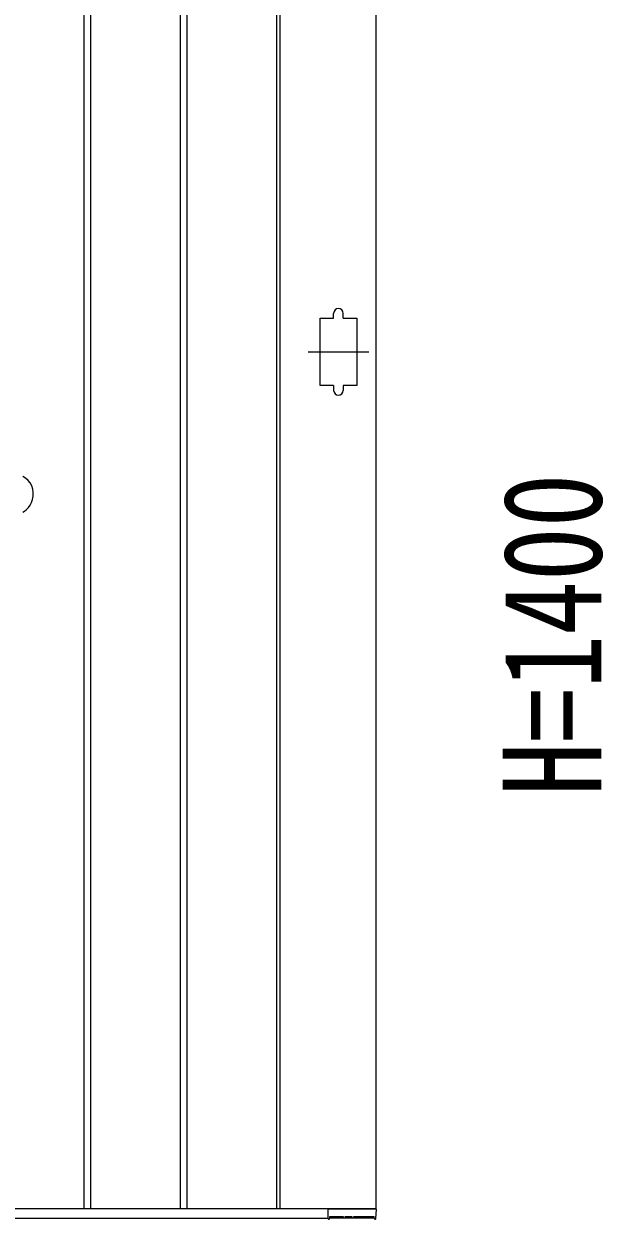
# Model space of a CAD drawing. Units: millimetres, scale not verified. Extents: x -14718 to 14718, y -10395 to 10395.
# Drawn here: x -9283 to -8682, y 4512 to 5753 of the extents above; entities that cross this region are included whole.
import ezdxf
from ezdxf.enums import TextEntityAlignment as Align

# ---------------------------------------------------------------- set-up
doc = ezdxf.new("R2010")
doc.units = ezdxf.units.MM
doc.header["$LTSCALE"] = 30
for name, color, linetype in [('0-3_YKK_13', 4, 'Continuous'), ('0-4_YKK_A1', 4, 'Continuous'), ('0-5_YKK_D', 6, 'Continuous')]:
    doc.layers.add(name, color=color, linetype=linetype)
doc.styles.add('ＭＳ ゴシック', font='')
doc.styles.get('ＭＳ ゴシック').set_extended_font_data('MS Gothic')

msp = doc.modelspace()

# ---------------------------------------------------------------- linework, layer by layer
at = {"layer": '0-3_YKK_13'}
msp.add_lwpolyline([(-9284.37, 5246.11), (-9282.43, 5247.21), (-9280.8, 5248.4), (-9278.33, 5250.82), (-9276.55, 5253.28), (-9275.1, 5256.12), (-9274.05, 5259.3), (-9273.46, 5262.73), (-9273.39, 5266.33), (-9273.92, 5269.97), (-9275.05, 5273.35), (-9276.72, 5276.41), (-9278.85, 5279.1), (-9281.35, 5281.39), (-9284.15, 5283.28)], dxfattribs=at)
at = {"layer": '0-4_YKK_A1'}
for p, q in [((-9220.93, 5902.5), (-9220.93, 4522.5)), ((-9213.93, 5902.5), (-9213.93, 4522.5)), ((-9120.93, 5902.5), (-9120.93, 4522.5)), ((-9113.93, 5902.5), (-9113.93, 4522.5)), ((-9020.93, 5902.5), (-9020.93, 4522.5)), ((-9017.43, 5902.5), (-9017.43, 4522.5)), ((-8917.43, 5902.5), (-8917.43, 4522.5)), ((-8961.43, 5447.5), (-8961.43, 5452.5)), ((-8951.43, 5447.5), (-8951.43, 5452.5)), ((-8987.93, 5412.5), (-8924.93, 5412.5)), ((-8961.43, 5377.5), (-8961.43, 5372.5)), ((-8951.43, 5377.5), (-8951.43, 5372.5)), ((-8917.43, 4522.5), (-9817.43, 4522.5)), ((-8967.43, 4522.5), (-8967.43, 4512.5)), ((-8967.43, 4522.2), (-8967.43, 4512.52)), ((-8967.13, 4522.5), (-8917.46, 4522.5)), ((-8924.43, 4522.5), (-8917.43, 4522.5)), ((-8917.55, 4512.47), (-8916.97, 4521.97)), ((-8967.43, 4512.5), (-9767.43, 4512.5)), ((-8966.93, 4512.02), (-8966.11, 4512.02)), ((-8965.58, 4514.31), (-8965.61, 4512.51)), ((-8919.3, 4513), (-8965.6, 4513)), ((-8965.26, 4514.6), (-8951.64, 4514.6)), ((-8961.54, 4514.6), (-8961.56, 4513.49)), ((-8951.31, 4513.49), (-8951.32, 4514.31)), ((-8949.58, 4514.31), (-8949.59, 4513.49)), ((-8949.26, 4514.6), (-8942.6, 4514.6)), ((-8942.28, 4513.49), (-8942.29, 4514.31)), ((-8940.54, 4514.31), (-8940.56, 4513.49)), ((-8940.23, 4514.6), (-8919.64, 4514.6)), ((-8919.29, 4512.49), (-8919.32, 4514.31)), ((-8918.79, 4512), (-8918.05, 4512))]:
    msp.add_line(p, q, dxfattribs=at)
for points in [[(-8961.43, 5377.5), (-8975.43, 5377.5), (-8975.43, 5447.5), (-8961.43, 5447.5)], [(-8951.43, 5447.5), (-8937.43, 5447.5), (-8937.43, 5377.5), (-8951.43, 5377.5)], [(-8965.58, 4514.31), (-8965.57, 4514.35), (-8965.56, 4514.4), (-8965.54, 4514.45), (-8965.5, 4514.49), (-8965.45, 4514.54), (-8965.38, 4514.58), (-8965.26, 4514.6)], [(-8951.64, 4514.6), (-8951.51, 4514.57), (-8951.43, 4514.52), (-8951.38, 4514.47), (-8951.35, 4514.41), (-8951.33, 4514.36), (-8951.32, 4514.31)], [(-8949.58, 4514.31), (-8949.57, 4514.35), (-8949.56, 4514.4), (-8949.54, 4514.45), (-8949.5, 4514.49), (-8949.45, 4514.54), (-8949.38, 4514.58), (-8949.26, 4514.6)], [(-8942.6, 4514.6), (-8942.47, 4514.57), (-8942.39, 4514.52), (-8942.34, 4514.47), (-8942.31, 4514.41), (-8942.3, 4514.36), (-8942.29, 4514.31)], [(-8940.54, 4514.31), (-8940.54, 4514.35), (-8940.52, 4514.4), (-8940.5, 4514.45), (-8940.47, 4514.49), (-8940.42, 4514.54), (-8940.34, 4514.58), (-8940.23, 4514.6)], [(-8919.64, 4514.6), (-8919.51, 4514.57), (-8919.43, 4514.52), (-8919.38, 4514.47), (-8919.35, 4514.41), (-8919.33, 4514.36), (-8919.32, 4514.31)]]:
    msp.add_lwpolyline(points, dxfattribs=at)
for centre, radius, start, end in [((-8956.43, 5452.5), 5, 0, 180), ((-8956.43, 5372.5), 5, 180, 0), ((-8967.13, 4522.2), 0.3, 90, 180), ((-8917.46, 4522), 0.5, 356.5, 90), ((-8966.93, 4512.52), 0.5, 180, 270), ((-8966.11, 4512.52), 0.5, 269.99848, 358.9986), ((-8962.06, 4513.5), 0.5, 270, 359), ((-8950.81, 4513.5), 0.5, 181, 270), ((-8950.09, 4513.5), 0.5, 270, 359), ((-8941.78, 4513.5), 0.5, 181, 270), ((-8941.06, 4513.5), 0.5, 270, 359), ((-8918.79, 4512.5), 0.5, 181, 270.81029), ((-8918.05, 4512.5), 0.5, 270.78919, 356.5)]:
    msp.add_arc(centre, radius, start, end, dxfattribs=at)

# ---------------------------------------------------------------- texts
at = {"layer": '0-5_YKK_D', "style": 'ＭＳ ゴシック', "width": 0.8}
msp.add_text('H=1400', height=102.6, rotation=90, dxfattribs=at).set_placement((-8652.43, 4951.17), align=Align.BOTTOM_LEFT)

doc.saveas('drawing.dxf')
